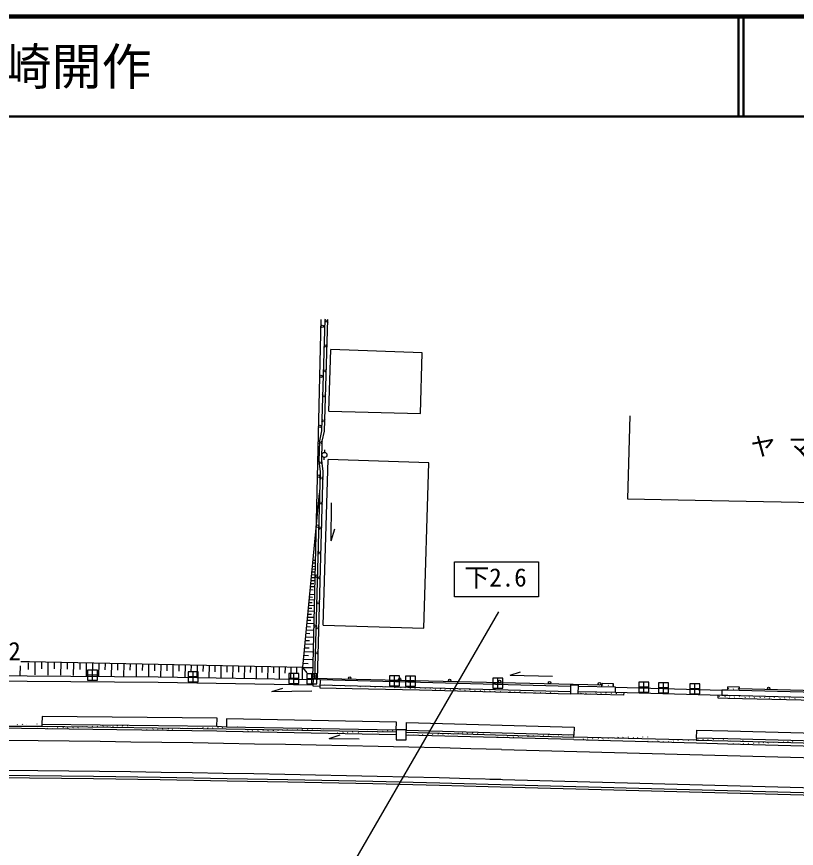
# Model space of a CAD drawing. Units: millimetres, scale not verified. Extents: x 40000 to 680000, y 20000 to 380000.
# Drawn here: x 436532 to 514544, y 296763 to 380000 of the extents above; entities that cross this region are included whole.
import ezdxf
from ezdxf.enums import TextEntityAlignment as Align

# ---------------------------------------------------------------- set-up
doc = ezdxf.new("R2010")
doc.units = ezdxf.units.MM
doc.header["$LTSCALE"] = 1000
for name, color, linetype, lineweight in [('M-BGD', 7, 'Continuous', 25), ('M-BMK-OTRS', 5, 'Continuous', 25), ('M-BMK-ROW', 30, 'Continuous', 25), ('M-BMK-SRVR', 3, 'Continuous', 25), ('M-STR-STRC', 7, 'Continuous', 25), ('M-TTL', 7, 'Continuous', 140), ('M-TTL-LINE', 7, 'Continuous', 50)]:
    doc.layers.add(name, color=color, linetype=linetype, lineweight=lineweight)
doc.layers.add('M-TTL-TXT', color=7, linetype='Continuous')
doc.styles.add('ＭＳ ゴシック', font='')
doc.styles.get('ＭＳ ゴシック').set_extended_font_data('MS Gothic')

msp = doc.modelspace()

# ---------------------------------------------------------------- linework, layer by layer
at = {"layer": 'M-BGD'}
for p, q in [((466160, 313766), (466990, 349703)), ((467362, 349696), (467033, 338564)), ((467332, 338528), (467662, 349687)), ((467765, 340533), (467969, 346683)), ((477115, 346348), (467969, 346683)), ((476945, 340275), (477115, 346348)), ((467765, 340533), (476945, 340275)), ((497882, 340066), (497646, 331734)), ((467033, 338564), (466817, 337555)), ((467116, 337519), (467332, 338528)), ((466817, 337555), (466759, 335514)), ((467060, 335531), (467116, 337519)), ((467342, 336637), (467333, 336386)), ((466759, 335514), (466911, 334478)), ((467212, 334496), (467060, 335531)), ((467192, 319093), (467694, 335678)), ((467307, 335637), (467316, 335894)), ((477771, 335362), (467694, 335678)), ((477265, 318787), (477771, 335362)), ((466911, 334478), (466320, 313690)), ((466620, 313679), (467212, 334496)), ((465157, 314899), (466849, 332306)), ((467989, 327535), (468034, 331335)), ((497646, 331734), (507780, 331549)), ((507780, 331549), (539232, 330976)), ((467989, 327535), (468354, 328736)), ((466220, 325614), (466379, 325603)), ((466094, 324721), (466413, 324708)), ((466116, 324988), (466360, 324978)), ((466197, 325335), (466427, 325326)), ((466025, 323873), (466293, 323862)), ((466049, 324163), (466400, 324150)), ((466072, 324442), (466327, 324432)), ((465919, 322978), (466372, 322961)), ((465977, 323279), (466257, 323268)), ((466002, 323582), (466386, 323567)), ((465893, 322662), (466187, 322651)), ((465909, 322193), (466386, 322174)), ((465843, 321380), (466099, 321370)), ((465866, 321659), (466365, 321639)), ((465887, 321926), (466132, 321917)), ((465773, 320520), (466321, 320499)), ((465797, 320811), (466064, 320801)), ((465820, 321102), (466343, 321081)), ((465691, 319917), (466264, 319894)), ((465748, 320217), (466028, 320206)), ((465612, 318954), (465919, 318942)), ((465639, 319284), (466239, 319261)), ((465665, 319600), (465958, 319589)), ((467192, 319093), (477265, 318787)), ((465486, 318283), (465878, 318268)), ((465519, 318627), (466213, 318600)), ((465382, 317222), (466158, 317192)), ((465417, 317581), (465836, 317564)), ((465452, 317939), (466186, 317911)), ((465310, 316474), (466129, 316442)), ((465346, 316848), (465792, 316831)), ((465234, 315694), (466098, 315660)), ((465272, 316084), (465746, 316065)), ((436874, 315036), (436867, 314052)), ((436965, 315452), (437826, 315451)), ((437673, 315316), (437669, 314663)), ((437826, 315451), (465157, 314899)), ((438368, 315380), (438349, 314122)), ((439014, 315366), (439005, 314739)), ((439660, 315353), (439642, 314103)), ((440302, 315340), (440293, 314716)), ((440945, 315326), (440926, 314083)), ((441583, 315313), (441574, 314694)), ((442222, 315300), (442203, 314065)), ((442856, 315287), (442847, 314671)), ((443491, 315274), (443473, 314046)), ((444122, 315260), (444113, 314648)), ((444753, 315247), (444735, 314027)), ((445380, 315234), (445371, 314626)), ((446007, 315221), (445989, 314008)), ((446631, 315208), (446622, 314604)), ((447254, 315195), (447236, 313990)), ((447874, 315183), (447865, 314582)), ((448494, 315170), (448476, 313971)), ((449110, 315157), (449101, 314560)), ((449727, 315144), (449709, 313953)), ((450339, 315131), (450330, 314538)), ((450952, 315119), (450934, 313935)), ((451561, 315106), (451552, 314516)), ((452170, 315093), (452152, 313917)), ((452775, 315081), (452767, 314494)), ((453381, 315068), (453363, 313899)), ((453983, 315056), (453974, 314473)), ((454584, 315043), (454567, 313881)), ((455183, 315031), (455174, 314452)), ((455781, 315019), (455764, 313863)), ((456376, 315006), (456367, 314430)), ((456971, 314994), (456954, 313846)), ((457562, 314982), (457553, 314409)), ((458153, 314969), (458136, 313828)), ((458741, 314957), (458733, 314388)), ((459329, 314945), (459312, 313811)), ((459913, 314933), (459905, 314367)), ((460498, 314921), (460481, 313793)), ((461078, 314909), (461070, 314347)), ((461659, 314897), (461643, 313776)), ((462237, 314885), (462229, 314326)), ((462814, 314873), (462798, 313759)), ((463388, 314861), (463380, 314305)), ((463963, 314849), (463946, 313742)), ((464533, 314837), (464525, 314285)), ((465104, 314825), (465088, 313725)), ((465155, 314880), (466138, 314854)), ((465178, 314833), (465552, 314319)), ((465194, 315287), (465697, 315267)), ((485908, 314105), (486958, 314416)), ((485908, 314105), (490146, 314001)), ((419099, 313668), (437592, 313495)), ((437592, 313495), (450678, 313407)), ((450678, 313407), (466182, 313143)), ((495099, 313098), (466160, 313766)), ((466205, 313695), (466177, 313033)), ((466177, 313033), (466863, 313005)), ((466887, 313670), (466205, 313695)), ((466887, 313670), (466857, 312840)), ((466868, 313140), (491976, 312475)), ((466917, 313139), (466899, 313116)), ((467396, 313126), (467382, 313108)), ((467897, 313113), (467886, 313099)), ((468399, 313099), (468368, 313060)), ((468904, 313069), (468873, 313030)), ((469432, 313022), (469401, 312983)), ((469947, 313032), (469916, 312993)), ((470438, 313046), (470433, 313040)), ((471432, 312985), (471401, 312946)), ((471956, 312984), (471925, 312944)), ((491968, 312231), (491993, 313124)), ((491993, 313124), (492736, 313099)), ((492705, 312211), (492736, 313099)), ((495096, 312911), (495101, 313249)), ((496246, 313230), (495101, 313249)), ((495188, 313120), (495157, 313081)), ((495732, 313093), (495701, 313054)), ((496177, 313117), (496146, 313078)), ((496241, 312893), (496246, 313230)), ((462062, 312476), (463168, 312811)), ((462062, 312476), (466059, 312524)), ((466857, 312840), (471721, 312744)), ((470893, 312969), (470862, 312930)), ((471721, 312744), (476847, 312640)), ((472408, 312912), (472377, 312872)), ((472953, 312953), (472922, 312914)), ((473469, 312955), (473438, 312915)), ((473970, 312951), (473939, 312912)), ((474383, 312874), (474352, 312835)), ((474968, 312873), (474937, 312834)), ((475400, 312857), (475368, 312818)), ((475920, 312800), (475889, 312761)), ((476392, 312802), (476361, 312763)), ((476847, 312640), (484457, 312441)), ((476906, 312836), (476875, 312797)), ((477421, 312817), (477390, 312778)), ((477896, 312806), (477865, 312767)), ((478450, 312702), (478419, 312663)), ((478944, 312714), (478913, 312675)), ((479397, 312697), (479366, 312657)), ((479952, 312672), (479921, 312633)), ((480414, 312665), (480383, 312626)), ((480918, 312674), (480887, 312635)), ((481407, 312587), (481376, 312547)), ((481879, 312650), (481848, 312611)), ((482416, 312565), (482385, 312526)), ((482944, 312570), (482913, 312531)), ((483380, 312533), (483349, 312494)), ((483912, 312531), (483881, 312492)), ((484409, 312490), (484378, 312450)), ((484457, 312441), (491968, 312231)), ((484970, 312470), (484939, 312431)), ((485425, 312436), (485408, 312414)), ((485892, 312484), (485861, 312445)), ((486402, 312441), (486371, 312402)), ((486909, 312465), (486878, 312425)), ((487379, 312382), (487362, 312360)), ((487882, 312346), (487882, 312345)), ((488389, 312353), (488372, 312331)), ((488967, 312368), (488936, 312329)), ((489438, 312330), (489416, 312302)), ((489930, 312347), (489899, 312308)), ((490401, 312302), (490380, 312275)), ((491393, 312252), (491389, 312247)), ((497263, 312088), (491968, 312231)), ((492713, 312450), (496448, 312389)), ((492971, 312279), (492940, 312240)), ((493501, 312298), (493470, 312259)), ((493977, 312241), (493946, 312202)), ((494510, 312332), (494479, 312293)), ((495009, 312303), (494978, 312264)), ((495474, 312314), (495443, 312275)), ((496042, 312308), (496011, 312268)), ((496448, 312389), (496456, 312889)), ((496448, 312389), (507077, 312102)), ((496531, 312283), (496500, 312244)), ((497018, 312346), (496987, 312307)), ((497271, 312367), (497263, 312088)), ((507090, 312602), (507077, 312102)), ((507683, 312586), (507692, 312926)), ((507683, 312586), (507692, 312926)), ((507695, 312585), (507683, 312586)), ((508846, 312895), (507692, 312926)), ((507697, 312926), (507692, 312926)), ((507782, 312797), (507751, 312758)), ((508241, 312724), (508210, 312685)), ((508745, 312793), (508714, 312754)), ((508837, 312555), (508846, 312895)), ((548766, 311653), (508841, 312725)), ((506695, 312112), (506687, 311828)), ((506688, 311828), (507692, 311803)), ((506853, 312003), (506822, 311964)), ((507077, 312102), (507693, 312085)), ((507423, 311947), (507392, 311908)), ((507692, 311803), (529016, 311276)), ((507693, 312085), (550009, 310949)), ((507843, 311915), (507812, 311875)), ((508366, 311922), (508335, 311883)), ((508840, 311960), (508809, 311920)), ((509431, 311879), (509400, 311840)), ((509851, 311940), (509820, 311901)), ((510351, 311862), (510320, 311823)), ((510925, 311879), (510894, 311839)), ((511396, 311887), (511365, 311848)), ((511850, 311814), (511819, 311775)), ((512338, 311858), (512307, 311819)), ((512910, 311785), (512879, 311746)), ((513390, 311837), (513358, 311798)), ((513862, 311829), (513831, 311790)), ((514421, 311776), (514390, 311737)), ((439074, 309969), (439067, 309182)), ((456588, 309789), (439074, 309969)), ((456564, 308983), (456588, 309789)), ((457521, 309715), (457512, 308912)), ((474532, 309382), (457521, 309715)), ((424352, 309066), (439065, 308982)), ((436601, 309161), (436570, 309122)), ((437111, 309177), (437080, 309138)), ((437549, 309203), (437547, 309201)), ((438572, 309189), (438563, 309178)), ((439065, 308982), (457509, 308712)), ((439067, 309182), (439067, 308981)), ((439067, 309182), (456564, 308983)), ((440643, 308862), (440612, 308823)), ((441170, 308880), (441139, 308841)), ((441642, 308837), (441611, 308798)), ((442177, 308872), (442146, 308832)), ((442684, 308867), (442653, 308828)), ((443143, 308955), (443112, 308916)), ((443599, 308975), (443568, 308936)), ((444111, 308996), (444080, 308957)), ((444621, 308996), (444590, 308957)), ((445184, 309017), (445153, 308978)), ((445612, 308964), (445581, 308925)), ((446171, 308999), (446140, 308960)), ((446604, 309044), (446573, 309005)), ((447119, 309011), (447088, 308972)), ((447653, 309038), (447622, 308999)), ((448634, 309073), (448618, 309053)), ((449127, 309067), (449109, 309044)), ((455175, 308850), (455144, 308811)), ((455647, 308814), (455615, 308775)), ((456168, 308838), (456137, 308799)), ((456564, 308983), (457512, 308912)), ((456676, 308866), (456645, 308827)), ((457128, 308870), (457097, 308830)), ((457512, 308912), (474517, 308617)), ((457639, 308910), (457637, 308908)), ((458619, 308893), (458611, 308883)), ((474517, 308617), (474532, 309382)), ((475521, 308549), (475536, 309354)), ((475536, 309354), (492312, 308897)), ((492312, 308897), (492283, 308099)), ((446568, 308637), (432493, 308802)), ((438632, 308786), (438601, 308747)), ((439113, 308728), (439110, 308725)), ((439624, 308800), (439593, 308761)), ((440123, 308762), (440092, 308722)), ((456567, 308478), (446568, 308637)), ((448654, 308614), (448645, 308604)), ((449122, 308610), (449111, 308596)), ((449605, 308666), (449574, 308627)), ((450202, 308716), (450171, 308677)), ((450675, 308654), (450644, 308615)), ((451158, 308740), (451126, 308701)), ((451699, 308713), (451668, 308674)), ((452138, 308697), (452107, 308658)), ((452700, 308777), (452669, 308738)), ((453188, 308799), (453157, 308760)), ((453625, 308783), (453594, 308744)), ((454113, 308764), (454082, 308725)), ((454674, 308801), (454643, 308761)), ((457500, 308452), (456567, 308478)), ((474504, 308114), (457500, 308452)), ((457509, 308712), (474512, 308417)), ((457702, 308461), (457692, 308449)), ((458208, 308461), (458190, 308439)), ((458658, 308442), (458648, 308430)), ((459167, 308463), (459136, 308423)), ((459687, 308540), (459656, 308501)), ((460118, 308560), (460087, 308520)), ((460700, 308554), (460669, 308515)), ((461199, 308602), (461168, 308563)), ((461694, 308551), (461663, 308511)), ((462212, 308551), (462181, 308512)), ((462699, 308577), (462668, 308538)), ((463147, 308606), (463116, 308567)), ((463616, 308664), (463585, 308624)), ((464149, 308620), (464118, 308581)), ((464659, 308656), (464628, 308617)), ((465130, 308696), (465099, 308657)), ((465679, 308702), (465648, 308663)), ((466121, 308712), (466090, 308673)), ((466594, 308754), (466583, 308740)), ((467182, 308294), (467156, 308260)), ((467202, 308733), (467171, 308694)), ((467635, 308254), (467633, 308251)), ((467814, 307755), (468897, 308114)), ((468206, 308265), (468186, 308240)), ((468655, 308332), (468624, 308293)), ((469202, 308386), (469170, 308347)), ((469675, 308366), (469644, 308327)), ((470154, 308426), (470123, 308387)), ((470721, 308374), (470690, 308334)), ((471150, 308460), (471119, 308421)), ((471649, 308480), (471618, 308441)), ((472128, 308475), (472097, 308436)), ((472695, 308446), (472664, 308407)), ((473215, 308494), (473184, 308454)), ((473683, 308552), (473652, 308513)), ((474160, 308566), (474129, 308527)), ((475516, 308094), (475504, 308094)), ((475511, 308387), (492277, 307899)), ((475521, 308549), (475515, 308550)), ((492272, 307659), (475516, 308094)), ((492283, 308099), (475521, 308549)), ((475735, 308121), (475709, 308089)), ((476238, 308131), (476207, 308092)), ((476741, 308096), (476714, 308063)), ((477186, 308172), (477155, 308133)), ((477684, 308125), (477653, 308086)), ((478185, 308157), (478154, 308118)), ((478698, 308209), (478667, 308169)), ((479162, 308213), (479131, 308174)), ((479703, 308232), (479672, 308193)), ((480202, 308221), (480171, 308182)), ((480725, 308292), (480694, 308253)), ((481167, 308314), (481136, 308275)), ((481654, 308297), (481623, 308258)), ((482153, 308312), (482122, 308273)), ((482667, 308298), (482636, 308259)), ((483207, 308317), (483176, 308278)), ((487170, 308028), (487139, 307989)), ((487693, 307978), (487662, 307939)), ((488248, 308071), (488217, 308031)), ((488690, 308038), (488659, 307999)), ((489234, 308105), (489203, 308066)), ((489733, 308113), (489702, 308074)), ((490199, 308152), (490168, 308112)), ((490742, 308132), (490711, 308093)), ((491169, 308110), (491138, 308071)), ((491699, 308114), (491668, 308075)), ((492277, 307904), (492283, 308099)), ((504539, 307800), (504594, 308602)), ((504594, 308602), (507677, 308520)), ((507677, 308520), (527568, 307986)), ((467814, 307755), (470814, 307734)), ((484245, 307878), (484237, 307867)), ((484693, 307920), (484662, 307881)), ((485245, 307902), (485214, 307863)), ((485667, 307935), (485636, 307896)), ((486234, 307937), (486203, 307898)), ((486751, 307977), (486720, 307938)), ((492272, 307659), (504539, 307310)), ((504533, 307602), (492277, 307904)), ((492748, 307667), (492731, 307646)), ((493242, 307715), (493211, 307676)), ((493680, 307738), (493649, 307699)), ((494166, 307770), (494135, 307731)), ((494740, 307806), (494709, 307767)), ((495200, 307740), (495169, 307701)), ((495702, 307789), (495671, 307750)), ((496179, 307836), (496148, 307797)), ((496711, 307876), (496680, 307836)), ((497200, 307891), (497169, 307852)), ((497733, 307920), (497702, 307881)), ((498235, 307862), (498204, 307823)), ((498687, 307860), (498656, 307820)), ((499158, 307931), (499137, 307905)), ((499655, 307919), (499635, 307893)), ((499702, 307449), (499700, 307447)), ((500202, 307443), (500195, 307433)), ((500722, 307515), (500691, 307476)), ((501265, 307469), (501234, 307430)), ((501768, 307474), (501737, 307435)), ((502250, 307516), (502219, 307477)), ((502729, 307599), (502698, 307560)), ((503227, 307618), (503196, 307579)), ((503765, 307587), (503734, 307548)), ((504238, 307632), (504207, 307592)), ((504539, 307800), (504533, 307602)), ((504533, 307600), (507673, 307516)), ((507674, 307716), (504539, 307800)), ((504539, 307310), (507671, 307229)), ((504703, 307654), (504672, 307614)), ((505222, 307646), (505191, 307606)), ((505709, 307667), (505678, 307628)), ((506266, 307701), (506235, 307662)), ((506701, 307742), (506670, 307703)), ((507240, 307692), (507209, 307653)), ((507671, 307229), (527538, 306720)), ((507673, 307516), (527545, 306987)), ((527550, 307187), (507674, 307716)), ((507994, 307524), (507963, 307485)), ((508250, 307246), (508225, 307215)), ((508774, 307238), (508746, 307202)), ((509235, 307558), (509204, 307519)), ((509247, 307258), (509216, 307219)), ((509745, 307284), (509714, 307245)), ((510278, 307292), (510247, 307253)), ((510774, 307314), (510743, 307274)), ((511240, 307364), (511209, 307325)), ((511727, 307327), (511696, 307288)), ((512252, 307399), (512221, 307360)), ((512753, 307397), (512722, 307358)), ((513283, 307438), (513252, 307399)), ((513728, 307463), (513697, 307423)), ((514195, 307448), (514164, 307409)), ((427797, 303926), (444220, 303748)), ((444223, 303948), (427799, 304126)), ((450907, 303844), (444223, 303948)), ((457592, 303735), (450907, 303844)), ((444220, 303748), (450903, 303644)), ((450903, 303644), (457589, 303535)), ((457589, 303535), (463663, 303430)), ((463666, 303630), (457592, 303735)), ((463663, 303430), (472162, 303252)), ((472167, 303452), (463666, 303630)), ((472162, 303252), (478852, 303088)), ((478857, 303288), (472167, 303452)), ((478852, 303088), (486146, 302904)), ((486151, 303104), (478857, 303288)), ((507650, 302528), (486151, 303104)), ((486146, 302904), (507650, 302327)), ((544151, 301549), (507650, 302528)), ((507650, 302327), (544146, 301349))]:
    msp.add_line(p, q, dxfattribs=at)
msp.add_lwpolyline([(474493, 307637), (475492, 307613), (475517, 308612), (474517, 308637)], close=True, dxfattribs=at)
for centre, radius in [((467099, 349004), 125), ((466983, 344005), 125), ((466868, 339006), 125), ((467325, 336137), 250), ((466752, 334008), 125), ((466637, 329009), 125), ((466522, 324010), 125), ((466406, 319012), 125), ((466291, 314013), 125), ((469858, 313806), 125), ((474857, 313690), 125), ((479856, 313575), 125), ((484854, 313459), 125), ((489853, 313344), 125), ((494852, 313229), 125), ((511772, 312771), 125)]:
    msp.add_circle(centre, radius, dxfattribs=at)
for centre, radius, start, end in [((467296, 349559), 162, 290.92528, 65.68555), ((467283, 349559), 125, 305.17531, 51.43551), ((467720, 349535), 162, 110.92528, 245.68555), ((467733, 349534), 125, 125.17531, 231.43551), ((467222, 347059), 162, 290.92528, 65.68555), ((467209, 347059), 125, 305.17531, 51.43551), ((467646, 347036), 162, 110.92528, 245.68555), ((467659, 347036), 125, 125.17531, 231.43551), ((467147, 344543), 162, 290.92528, 65.68555), ((467135, 344544), 125, 305.17531, 51.43551), ((467572, 344537), 162, 110.92528, 245.68555), ((467585, 344537), 125, 125.17531, 231.43551), ((467073, 342044), 162, 290.92528, 65.68555), ((467061, 342045), 125, 305.17531, 51.43551), ((467498, 342038), 162, 110.92528, 245.68555), ((467511, 342038), 125, 125.17531, 231.43551), ((467000, 339561), 162, 290.92528, 65.68555), ((466987, 339561), 125, 305.17531, 51.43551), ((467425, 339539), 162, 110.92528, 245.68555), ((467437, 339539), 125, 125.17531, 231.43551), ((466750, 337375), 162, 290.99201, 65.75228), ((466737, 337375), 125, 305.24204, 51.50225), ((467175, 337368), 162, 110.99201, 245.75228), ((467187, 337367), 125, 125.24204, 231.50225), ((466722, 335341), 162, 300.95882, 75.71909), ((466710, 335339), 125, 315.20885, 61.46905), ((467143, 335392), 162, 120.95882, 255.71909), ((467156, 335394), 125, 135.20885, 241.46905), ((466830, 333834), 162, 290.99122, 65.75149), ((466818, 333834), 125, 305.24126, 51.50146), ((467255, 333817), 162, 110.99122, 245.75149), ((467267, 333817), 125, 125.24126, 231.50146), ((466759, 331335), 162, 290.99122, 65.75149), ((466747, 331335), 125, 305.24126, 51.50146), ((467184, 331322), 162, 110.99122, 245.75149), ((467196, 331322), 125, 125.24126, 231.50146), ((466688, 328836), 162, 290.99122, 65.75149), ((466676, 328836), 125, 305.24126, 51.50146), ((467112, 328809), 162, 110.99122, 245.75149), ((467125, 328809), 125, 125.24126, 231.50146), ((466617, 326337), 162, 290.99122, 65.75149), ((466605, 326337), 125, 305.24126, 51.50146), ((467041, 326307), 162, 110.99122, 245.75149), ((467054, 326307), 125, 125.24126, 231.50146), ((466546, 323838), 162, 290.99122, 65.75149), ((466533, 323838), 125, 305.24126, 51.50146), ((466971, 323834), 162, 110.99122, 245.75149), ((466983, 323833), 125, 125.24126, 231.50146), ((466475, 321339), 162, 290.99122, 65.75149), ((466462, 321339), 125, 305.24126, 51.50146), ((466900, 321321), 162, 110.99122, 245.75149), ((466912, 321320), 125, 125.24126, 231.50146), ((466404, 318840), 162, 290.99122, 65.75149), ((466391, 318840), 125, 305.24126, 51.50146), ((466828, 318817), 162, 110.99122, 245.75149), ((466841, 318817), 125, 125.24126, 231.50146), ((466333, 316341), 162, 290.99122, 65.75149), ((466320, 316341), 125, 305.24126, 51.50146), ((466758, 316328), 162, 110.99122, 245.75149), ((466770, 316328), 125, 125.24126, 231.50146), ((466262, 313842), 162, 290.99122, 65.75149), ((466249, 313842), 125, 305.24126, 51.50146), ((466686, 313819), 162, 110.99122, 245.75149), ((466699, 313819), 125, 125.24126, 231.50146)]:
    msp.add_arc(centre, radius, start, end, dxfattribs=at)
at = {"layer": 'M-BMK-OTRS'}
for p, q in [((437596, 313995), (419102, 314168)), ((450684, 313907), (437596, 313995)), ((466203, 313643), (450684, 313907)), ((491994, 312975), (466886, 313640)), ((496456, 312889), (492730, 312950)), ((496456, 312889), (507090, 312602)), ((507683, 312586), (507090, 312602)), ((508837, 312555), (507683, 312586)), ((548749, 311483), (508837, 312555))]:
    msp.add_line(p, q, dxfattribs=at)
at = {"layer": 'M-BMK-ROW'}
for p, q in [((444630, 314580), (443630, 314580)), ((443630, 314580), (443630, 313580)), ((444630, 314080), (443630, 314080)), ((444130, 313580), (444130, 314580)), ((444630, 313580), (444630, 314580)), ((454695, 314432), (453695, 314432)), ((453695, 314432), (453695, 313432)), ((454695, 313932), (453695, 313932)), ((454195, 313432), (454195, 314432)), ((454695, 313432), (454695, 314432)), ((464760, 314252), (463760, 314252)), ((463760, 314252), (463760, 313252)), ((464260, 313252), (464260, 314252)), ((464760, 313252), (464760, 314252)), ((466555, 314213), (465555, 314213)), ((465555, 314213), (465555, 313213)), ((466055, 313213), (466055, 314213)), ((466555, 313213), (466555, 314213)), ((474823, 314037), (473823, 314037)), ((473823, 314037), (473823, 313037)), ((474323, 313037), (474323, 314037)), ((474823, 313037), (474823, 314037)), ((476439, 313997), (475439, 313997)), ((475439, 313997), (475439, 312997)), ((475939, 312997), (475939, 313997)), ((476439, 312997), (476439, 313997)), ((443630, 313580), (444630, 313580)), ((453695, 313432), (454695, 313432)), ((464760, 313752), (463760, 313752)), ((463760, 313252), (464760, 313252)), ((466555, 313713), (465555, 313713)), ((465555, 313213), (466555, 313213)), ((474823, 313537), (473823, 313537)), ((473823, 313037), (474823, 313037)), ((476439, 313497), (475439, 313497)), ((475439, 312997), (476439, 312997)), ((485175, 313782), (484175, 313782)), ((484175, 313782), (484175, 312782)), ((485175, 313282), (484175, 313282)), ((484675, 312782), (484675, 313782)), ((485175, 312782), (485175, 313782)), ((499798, 313380), (498798, 313380)), ((498798, 313380), (498798, 312380)), ((499298, 312380), (499298, 313380)), ((499798, 312380), (499798, 313380)), ((501767, 313327), (500767, 313327)), ((500767, 313327), (500767, 312327)), ((501267, 312327), (501267, 313327)), ((501767, 312327), (501767, 313327)), ((504881, 313242), (503881, 313242)), ((503881, 313242), (503881, 312242)), ((504381, 312242), (504381, 313242)), ((504881, 312242), (504881, 313242)), ((484175, 312782), (485175, 312782)), ((499798, 312880), (498798, 312880)), ((498798, 312380), (499798, 312380)), ((501767, 312827), (500767, 312827)), ((500767, 312327), (501767, 312327)), ((504881, 312742), (503881, 312742)), ((503881, 312242), (504881, 312242))]:
    msp.add_line(p, q, dxfattribs=at)
at = {"layer": 'M-STR-STRC'}
for p, q in [((480352, 321948), (480352, 325448)), ((480352, 325448), (488752, 325448)), ((488752, 325448), (488752, 321948)), ((488752, 321948), (480352, 321948)), ((484746, 320438), (469206, 293541)), ((485049, 306650), (507666, 306052)), ((483882, 303679), (507653, 303052))]:
    msp.add_line(p, q, dxfattribs=at)
for points in [[(507666, 306052), (544193, 305088), (569011, 304433)], [(507653, 303052), (544113, 302089), (568866, 298952)]]:
    msp.add_lwpolyline(points, dxfattribs=at)
for radius, end in [(3013220, 92.23884), (3010220, 92.23949)]:
    msp.add_arc((404987, -2705506), radius, 88.47745, end, dxfattribs=at)
at = {"layer": 'M-TTL', "color": 2}
msp.add_line((680000, 380000), (40000, 380000), dxfattribs=at)
at = {"layer": 'M-TTL-LINE'}
for p, q in [((508747, 380000), (508747, 370000)), ((509247, 380000), (509247, 370000)), ((40000, 370000), (680000, 370000))]:
    msp.add_line(p, q, dxfattribs=at)

# ---------------------------------------------------------------- texts
at = {"layer": 'M-BGD', "insert": (521202, 335955), "char_height": 1833, "attachment_point": 8, "style": 'ＭＳ ゴシック'}
msp.add_mtext('\\T1.5;ヤマサンガス', dxfattribs=at)
at = {"layer": 'M-BMK-SRVR', "style": 'ＭＳ ゴシック'}
msp.add_text('006-20-0-2', height=1833, dxfattribs=at).set_placement((430715, 315036), align=Align.BOTTOM_CENTER)
at = {"layer": 'M-STR-STRC', "style": 'ＭＳ ゴシック'}
msp.add_text('下2.6', height=1833, dxfattribs=at).set_placement((484438, 322411), align=Align.BOTTOM_CENTER)
at = {"layer": 'M-TTL-TXT', "style": 'ＭＳ ゴシック'}
msp.add_text('宇部市大字妻崎開作', height=3666, dxfattribs=at).set_placement((405024, 375000), align=Align.MIDDLE_LEFT)

doc.saveas('drawing.dxf')
